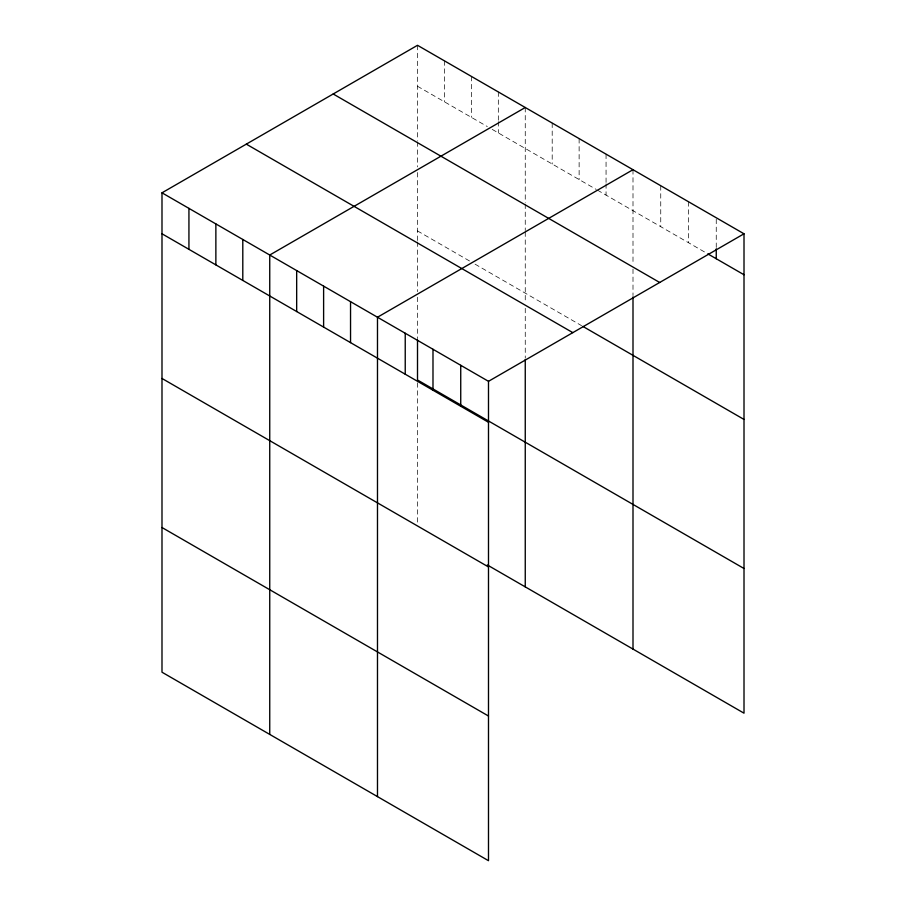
<?xml version="1.0" encoding="UTF-8"?>
<svg xmlns="http://www.w3.org/2000/svg" width="906" height="906" viewBox="0 0 906 906"><rect width="100%" height="100%" fill="white"/><g stroke="black" fill="none" stroke-linecap="round" stroke-linejoin="round"><path stroke-width="0.68" stroke-dasharray="4.53 3.4" d="M417.507 45.3L417.507 140.509M417.507 86.263L487.303 126.546M492.196 129.377L596.273 189.456M597.496 190.169L706.601 253.159M417.507 230.939L470.157 261.336M475.061 264.156L581.573 325.662M716.25 219.184L716.25 247.44M688.503 201.755L688.503 242.706M660.746 185.73L660.746 226.693M633 169.705L633 263.533M633 269.093L633 295.526M606.057 154.156L606.057 182.4M606.057 183.816L606.057 195.118M579.127 138.607L579.127 179.569M552.196 123.057L552.196 164.009M525.254 107.508L525.254 202.718M525.254 204.11L525.254 230.543M525.254 231.936L525.254 302.808M525.254 308.323L525.254 358.017M498.323 91.948L498.323 120.204M498.323 121.608L498.323 132.91M471.38 76.398L471.38 117.361M444.45 60.849L444.45 101.812M417.507 141.902L417.507 166.942M417.507 172.514L417.507 240.6M417.507 241.981L417.507 291.664M417.507 297.191L417.507 338.595M417.507 382.785L417.507 524.676"/><path stroke-width="1.36" d="M161.993 192.819L488.493 381.324L488.493 860.7L161.993 672.207L161.993 192.819L417.507 45.3L744.007 233.793L744.007 713.181L487.303 564.97M525.254 107.508L269.739 255.028L269.739 734.404M633 169.705L377.485 317.236L377.485 796.612M488.493 381.324L744.007 233.793M707.801 253.861L744.007 274.756M333.193 93.986L659.681 282.479M582.796 326.364L744.007 419.433M246.319 144.145L572.807 332.638M744.007 568.504L417.507 379.999L417.507 339.976M161.993 233.782L488.493 422.275M161.993 378.459L488.493 566.952M161.993 527.519L488.493 716.023M716.25 248.844L716.25 258.731M633 296.919L633 649.092M525.254 359.388L525.254 586.884M460.735 365.299L460.735 406.25M432.989 349.274L432.989 390.237M405.231 333.249L405.231 374.212M350.543 301.675L350.543 342.638M323.612 286.126L323.612 327.089M296.67 270.577L296.67 311.539M242.797 239.478L242.797 280.43M215.866 223.929L215.866 264.88M188.935 208.369L188.935 249.331"/></g></svg>
